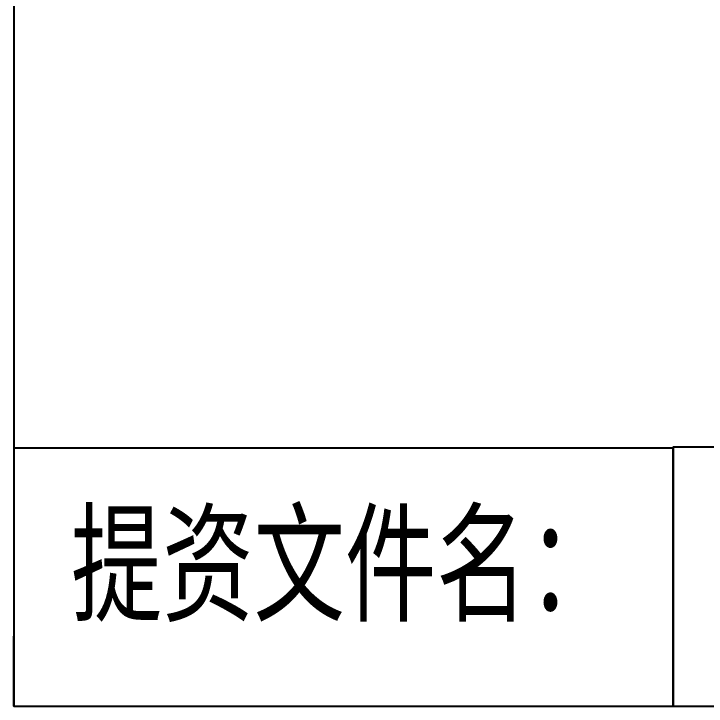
# Model space of a CAD drawing. Extents: x -84241 to 2571207, y -82302 to 1687411.
# Drawn here: x 193207 to 337953, y -12589 to 132264 of the extents above; entities that cross this region are included whole.
import ezdxf

# ---------------------------------------------------------------- set-up
doc = ezdxf.new("R2010")
doc.units = 0
doc.header["$LTSCALE"] = 1000
doc.layers.get('0').update_dxf_attribs({"linetype": 'CONTINUOUS'})
doc.layers.add('C-XREF-SLCT', color=7, linetype='CONTINUOUS', plot=False)
doc.styles.add('Acs', font='', dxfattribs={"width": 0.7})
doc.styles.get('Acs').set_extended_font_data('STFangsong')

# ---------------------------------------------------------------- blocks, each defined once
blk = doc.blocks.new('AcsAcadShareArea')
for points in [[(0, 0), (118900, 0), (118900, 85000), (0, 85000)], [(0, 0), (6892.9, 0), (6892.9, 2699.2), (0, 2699.2)], [(6892.9, 0), (28409.4, 0), (28409.4, 2708.4), (6892.9, 2708.4)], [(0, 733), (0, 733), (0, 0), (0, 0)]]:
    blk.add_lwpolyline(points, close=True)
at = {"insert": (596.8, 1991.4), "char_height": 1000, "width": 6073.9, "attachment_point": 1, "style": 'Acs'}
blk.add_mtext('提资文件名：', dxfattribs=at)
at = {"style": 'Acs', "width": 0.8}
blk.add_attdef('唯一编号', (7537.4, 860.8), '', height=1000, dxfattribs=at)

msp = doc.modelspace()

# ---------------------------------------------------------------- block references
at = {"layer": 'C-XREF-SLCT', "xscale": 20, "yscale": 20, "zscale": 20}
msp.add_blockref('AcsAcadShareArea', (193206.82, -12589.05), dxfattribs=at)

doc.saveas('drawing.dxf')
